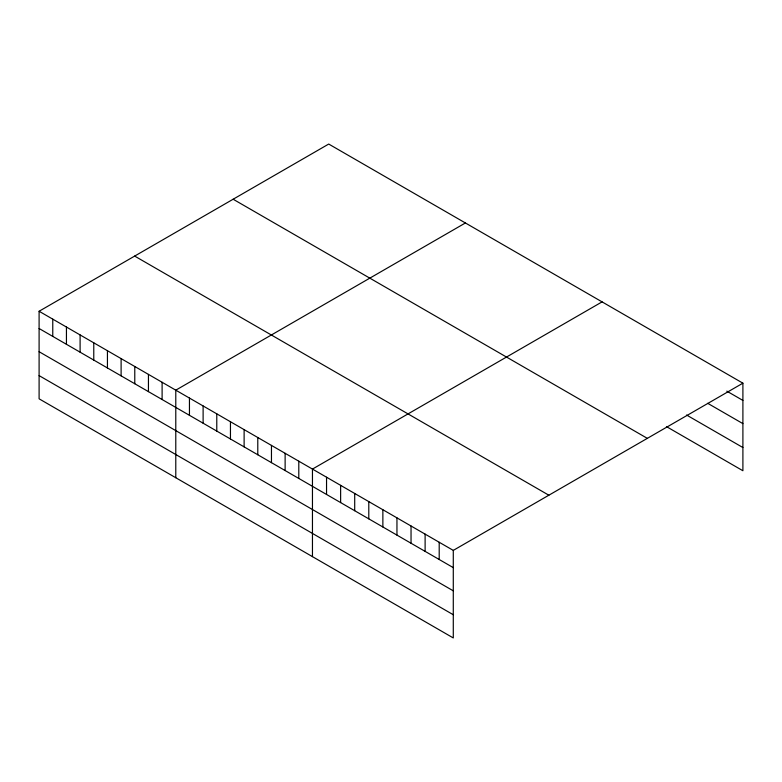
<?xml version="1.0" encoding="UTF-8"?>
<svg xmlns="http://www.w3.org/2000/svg" width="782" height="782" viewBox="0 0 782 782"><rect width="100%" height="100%" fill="white"/><g stroke="black" fill="none" stroke-linecap="round" stroke-linejoin="round"><path stroke-width="1.17" d="M39.1 311.256L453.286 550.391L453.286 637.946L39.1 398.82L39.1 311.256L328.714 144.054L742.9 383.18L742.9 470.744L666.45 426.601M465.398 222.968L175.784 390.169L175.784 477.734M602.081 301.872L312.458 469.083L312.458 556.647M453.286 550.391L742.9 383.18M726.81 391.137L742.9 400.423M707.69 403.307L742.9 423.629M686.567 415.017L742.9 447.539M233.144 199.234L647.33 438.36M134.67 256.085L548.856 495.211M39.1 328.508L453.286 567.634M39.1 351.714L453.286 590.84M39.1 375.614L453.286 614.74M439.201 542.258L439.201 559.501M425.115 534.126L425.115 551.369M411.039 525.993L411.039 543.246M396.953 517.87L396.953 535.113M382.867 509.737L382.867 526.98M368.791 501.604L368.791 518.847M354.705 493.471L354.705 510.724M340.629 485.348L340.629 502.591M326.544 477.216L326.544 494.459M298.792 461.194L298.792 478.437M285.127 453.306L285.127 470.549M271.462 445.408L271.462 462.661M257.786 437.519L257.786 454.762M244.121 429.631L244.121 446.874M230.455 421.733L230.455 438.985M216.78 413.844L216.78 431.087M203.115 405.956L203.115 423.199M189.449 398.067L189.449 415.31M162.109 382.281L162.109 399.524M148.443 374.392L148.443 391.635M134.778 366.494L134.778 383.747M121.112 358.606L121.112 375.859M107.437 350.717L107.437 367.96M93.772 342.829L93.772 360.072M80.106 334.931L80.106 352.183M66.441 327.042L66.441 344.285M52.765 319.154L52.765 336.397"/></g></svg>
